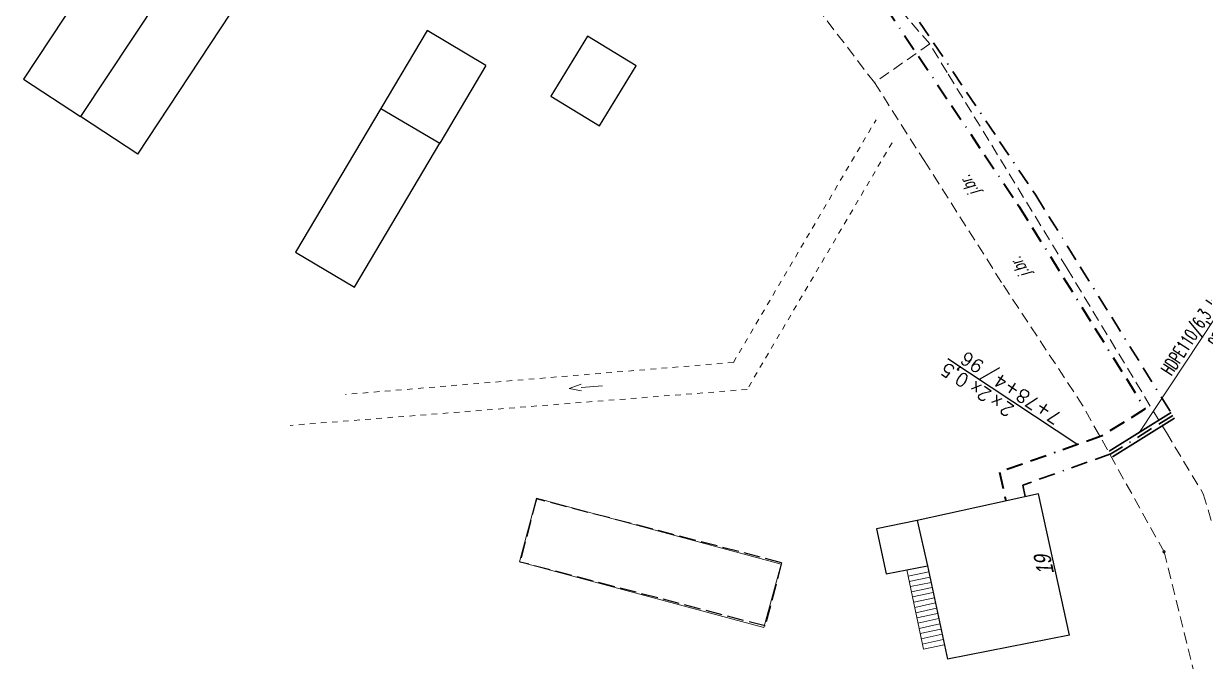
# Model space of a CAD drawing. Header units: millimetres. Extents: x 4848043 to 9699780, y 5827542 to 11659147.
# Drawn here: x 4850162.8 to 4850269.1, y 5828121.3 to 5828178.8 of the extents above; entities that cross this region are included whole.
import ezdxf
from ezdxf.enums import TextEntityAlignment as Align

# ---------------------------------------------------------------- set-up
doc = ezdxf.new("R2010")
doc.units = ezdxf.units.MM
doc.header["$MEASUREMENT"] = 0
for name, pattern in [('0', [0]), ('BORDER', [1.75, 0.5, -0.25, 0.5, -0.25, 0, -0.25]), ('BUD', [0]), ('KOC', [2, 1.5, -0.5]), ('KOR', [1, 0.5, -0.5]), ('KOU', [1.5, 1, -0.5]), ('SCH', [0])]:
    doc.linetypes.add(name, pattern=pattern)
doc.layers.get('0').update_dxf_attribs({"lineweight": 18})
for name, color, linetype, lineweight in [('EADTD_T_0', 7, '0', 18), ('EBTPO_L_6', 9, '0', 18), ('EBUPP_L_3', 6, '0', 25), ('EUZPU_L_3', 250, 'KOR', 18), ('SDROK_T_0', 250, '0', 18), ('SDRPK_L_1', 7, 'KOU', 18), ('SZWOW_T_2', 7, '0', 18), ('TEL kable doziemne proj.', 32, 'BORDER', 30), ('TEL rury', 6, 'Continuous', 30), ('TEL rury opis', 6, 'Continuous', 20), ('TES kable doziemne proj.', 4, 'BORDER', 40)]:
    doc.layers.add(name, color=color, linetype=linetype, lineweight=lineweight)
doc.layers.add('TES opisy kabli abon.', color=30, linetype='Continuous')
doc.layers.add('TES opisy kabli rozdz.', color=30, linetype='Continuous')
doc.styles.add('ROMANS', font='simplex.shx')
doc.styles.add('SIMPLEX', font='simplex.shx', dxfattribs={"width": 0.8, "height": 1.5})
doc.styles.get("Standard").update_dxf_attribs({"font": 'txt', "width": 0.8, "oblique": 15})

# ---------------------------------------------------------------- blocks, each defined once
blk = doc.blocks.new('KCI')
at = {"color": 0}
for p, q in [((0, 0), (1.585, 0)), ((1.585, 0.25), (2.5, 0)), ((1.585, -0.25), (2.5, 0))]:
    blk.add_line(p, q, dxfattribs=at)
blk = doc.blocks.new('WSU')
at = {"color": 0}
blk.add_circle((0, 0), 0.09, dxfattribs=at)
blk = doc.blocks.new('KB-IWP')
at = {"style": 'SIMPLEX'}
for p in [(-1.218, 0.25), (0.637, 0.25)]:
    blk.add_text('x', height=1, dxfattribs=at).set_placement(p, align=Align.RIGHT)
for tag, p in [('POJ-KAB', (-2.134, 0.25)), ('DL-KAB', (-0.618, -1.25))]:
    blk.add_attdef(tag, text='', height=1, dxfattribs=at).set_placement(p, align=Align.RIGHT)
for tag, p in [('KONS-KAB', (-0.519, 0.25)), ('SR-ZYL', (2.116, 0.25)), ('SEP', (-0.022, -1.25))]:
    blk.add_attdef(tag, text='', height=1, dxfattribs=at).set_placement(p, align=Align.CENTER)
at = {"style": 'SIMPLEX', "flags": 1}
blk.add_attdef('TYP-KAB', text='', height=0.5, dxfattribs=at).set_placement((-6.017, 0.25), align=Align.RIGHT)
blk.add_attdef('REJ-SZAF', (6.387, 0.25), '', height=0.5, dxfattribs=at)
at = {"style": 'SIMPLEX'}
blk.add_attdef('DL-MON', (0.697, -1.25), '', height=1, dxfattribs=at)
blk = doc.blocks.new('OB')
at = {"style": 'ROMANS', "width": 0.6}
blk.add_text('l=', height=2, dxfattribs=at).set_placement((9.86, 0.18))
for tag, p in [('OB_TYP', (8.68, 0.18)), ('OB_SW', (11.54, -2.76))]:
    blk.add_attdef(tag, text='', height=2, dxfattribs=at).set_placement(p, align=Align.RIGHT)
blk.add_attdef('OB_DL', (11.91, 0.18), '', height=2, dxfattribs=at)

msp = doc.modelspace()

# ---------------------------------------------------------------- linework, layer by layer
at = {"layer": 'EBTPO_L_6', "linetype": 'SCH'}
for p, q in [((4850243.8, 5828122.42), (4850242.32, 5828129.59)), ((4850243.8, 5828122.42), (4850242.32, 5828129.59)), ((4850242.44, 5828129.01), (4850244.3, 5828129.39)), ((4850242.44, 5828129.01), (4850244.3, 5828129.39)), ((4850242.53, 5828128.54), (4850244.4, 5828128.92)), ((4850242.53, 5828128.54), (4850244.4, 5828128.92)), ((4850242.63, 5828128.07), (4850244.5, 5828128.45)), ((4850242.63, 5828128.07), (4850244.5, 5828128.45)), ((4850242.73, 5828127.6), (4850244.59, 5828127.98)), ((4850242.73, 5828127.6), (4850244.59, 5828127.98)), ((4850242.83, 5828127.13), (4850244.69, 5828127.53)), ((4850242.83, 5828127.13), (4850244.69, 5828127.53)), ((4850242.93, 5828126.66), (4850244.79, 5828127.06)), ((4850242.93, 5828126.66), (4850244.79, 5828127.06)), ((4850243.03, 5828126.19), (4850244.89, 5828126.59)), ((4850243.03, 5828126.19), (4850244.89, 5828126.59)), ((4850243.11, 5828125.71), (4850244.99, 5828126.12)), ((4850243.11, 5828125.71), (4850244.99, 5828126.12)), ((4850243.21, 5828125.24), (4850245.09, 5828125.65)), ((4850243.21, 5828125.24), (4850245.09, 5828125.65)), ((4850243.31, 5828124.77), (4850245.19, 5828125.18)), ((4850243.31, 5828124.77), (4850245.19, 5828125.18)), ((4850243.41, 5828124.3), (4850245.29, 5828124.71)), ((4850243.41, 5828124.3), (4850245.29, 5828124.71)), ((4850243.51, 5828123.83), (4850245.39, 5828124.24)), ((4850243.51, 5828123.83), (4850245.39, 5828124.24)), ((4850243.6, 5828123.36), (4850245.49, 5828123.77)), ((4850243.6, 5828123.36), (4850245.49, 5828123.77)), ((4850243.7, 5828122.89), (4850245.59, 5828123.3)), ((4850243.7, 5828122.89), (4850245.59, 5828123.3)), ((4850245.69, 5828122.83), (4850243.8, 5828122.42)), ((4850245.69, 5828122.83), (4850243.8, 5828122.42))]:
    msp.add_line(p, q, dxfattribs=at)
at = {"layer": 'EBUPP_L_3', "linetype": '0'}
for p, q in [((4850172.87, 5828189.09), (4850162.77, 5828173.8)), ((4850178.01, 5828185.71), (4850167.9, 5828170.42)), ((4850173.04, 5828167.02), (4850183.14, 5828182.33)), ((4850199.1, 5828178.18), (4850194.93, 5828171.15)), ((4850204.41, 5828175.03), (4850199.1, 5828178.18)), ((4850213.54, 5828177.67), (4850210.24, 5828172.25)), ((4850217.95, 5828174.99), (4850213.54, 5828177.67)), ((4850204.41, 5828175.03), (4850200.24, 5828168.01)), ((4850214.64, 5828169.57), (4850217.95, 5828174.99)), ((4850162.77, 5828173.8), (4850167.9, 5828170.42)), ((4850210.24, 5828172.25), (4850214.64, 5828169.57)), ((4850194.93, 5828171.15), (4850187.25, 5828158.2)), ((4850194.93, 5828171.15), (4850200.24, 5828168.01)), ((4850173.04, 5828167.02), (4850167.9, 5828170.42)), ((4850192.56, 5828155.05), (4850200.24, 5828168.01)), ((4850187.25, 5828158.2), (4850192.56, 5828155.05)), ((4850254.16, 5828136.43), (4850243.23, 5828134.02)), ((4850256.95, 5828123.68), (4850254.16, 5828136.43)), ((4850243.23, 5828134.02), (4850239.58, 5828133.26)), ((4850243.23, 5828134.02), (4850244.17, 5828129.95)), ((4850239.58, 5828133.26), (4850240.45, 5828129.22)), ((4850240.45, 5828129.22), (4850244.17, 5828129.95)), ((4850244.17, 5828129.95), (4850245.97, 5828121.54)), ((4850256.95, 5828123.68), (4850245.97, 5828121.54)), ((4850245.97, 5828121.54), (4850245.97, 5828121.54))]:
    msp.add_line(p, q, dxfattribs=at)
at = {"layer": 'EBUPP_L_3', "linetype": 'BUD', "lineweight": 20}
for p, q in [((4850213.54, 5828177.67), (4850210.24, 5828172.25)), ((4850217.95, 5828174.99), (4850213.54, 5828177.67)), ((4850214.64, 5828169.57), (4850217.95, 5828174.99)), ((4850210.24, 5828172.25), (4850214.64, 5828169.57)), ((4850254.16, 5828136.43), (4850243.23, 5828134.02)), ((4850256.95, 5828123.68), (4850254.16, 5828136.43)), ((4850207.42, 5828130.3), (4850208.96, 5828136.03)), ((4850230.99, 5828130.08), (4850208.96, 5828136.03)), ((4850243.23, 5828134.02), (4850239.58, 5828133.26)), ((4850243.23, 5828134.02), (4850244.17, 5828129.95)), ((4850239.58, 5828133.26), (4850240.45, 5828129.22)), ((4850229.44, 5828124.37), (4850207.42, 5828130.3)), ((4850229.44, 5828124.37), (4850230.99, 5828130.08)), ((4850240.45, 5828129.22), (4850244.17, 5828129.95)), ((4850244.17, 5828129.95), (4850245.97, 5828121.54)), ((4850256.95, 5828123.68), (4850245.97, 5828121.54))]:
    msp.add_line(p, q, dxfattribs=at)
at = {"layer": 'EBUPP_L_3', "linetype": 'KOC'}
for p, q in [((4850208.96, 5828135.97), (4850207.48, 5828130.28)), ((4850231.04, 5828130.21), (4850208.96, 5828135.97)), ((4850229.55, 5828124.52), (4850207.48, 5828130.28)), ((4850231.04, 5828130.21), (4850229.55, 5828124.52))]:
    msp.add_line(p, q, dxfattribs=at)
at = {"layer": 'EBUPP_L_3', "linetype": 'BUD'}
msp.add_line((4850245.97, 5828121.54), (4850245.97, 5828121.54), dxfattribs=at)
at = {"layer": 'EUZPU_L_3', "linetype": 'KOR'}
for p, q in [((4850226.7, 5828148.27), (4850239.54, 5828170.13)), ((4850226.7, 5828148.27), (4850239.54, 5828170.13)), ((4850240.98, 5828168.06), (4850227.93, 5828145.83)), ((4850240.98, 5828168.06), (4850227.93, 5828145.83)), ((4850226.7, 5828148.27), (4850191.75, 5828145.38)), ((4850226.7, 5828148.27), (4850191.75, 5828145.38)), ((4850227.93, 5828145.83), (4850186.78, 5828142.59)), ((4850227.93, 5828145.83), (4850192.49, 5828143.04))]:
    msp.add_line(p, q, dxfattribs=at)
at = {"layer": 'SDRPK_L_1', "linetype": 'KOU'}
for p, q in [((4850244.38, 5828176.96), (4850233.42, 5828189.65)), ((4850244.38, 5828176.96), (4850233.42, 5828189.65)), ((4850239.39, 5828173.48), (4850234.15, 5828180.33)), ((4850239.39, 5828173.48), (4850234.15, 5828180.33)), ((4850244.38, 5828176.96), (4850239.39, 5828173.48)), ((4850244.38, 5828176.96), (4850239.39, 5828173.48)), ((4850245.94, 5828174.4), (4850244.38, 5828176.96)), ((4850245.94, 5828174.4), (4850244.38, 5828176.96)), ((4850256.74, 5828156.74), (4850245.94, 5828174.4)), ((4850256.74, 5828156.74), (4850245.94, 5828174.4)), ((4850239.39, 5828173.48), (4850243.88, 5828166.45)), ((4850239.39, 5828173.48), (4850243.88, 5828166.45)), ((4850243.88, 5828166.45), (4850251.01, 5828155.22)), ((4850243.88, 5828166.45), (4850251.01, 5828155.22)), ((4850256.74, 5828156.74), (4850265.69, 5828141.94)), ((4850251.01, 5828155.22), (4850258.17, 5828144.36)), ((4850251.01, 5828155.22), (4850258.17, 5828144.36)), ((4850265.48, 5828131.2), (4850258.17, 5828144.36)), ((4850265.69, 5828141.94), (4850269.01, 5828136.43)), ((4850269.01, 5828136.43), (4850270.33, 5828131.99)), ((4850265.48, 5828131.2), (4850269.05, 5828116.76))]:
    msp.add_line(p, q, dxfattribs=at)
at = {"layer": 'TEL kable doziemne proj.', "ltscale": 3}
for points in [[(4850224.48, 5828198.91), (4850232.41, 5828192.16), (4850237.51, 5828187.82), (4850253.92, 5828163.32), (4850266.27, 5828143.49), (4850260.69, 5828140.02)], [(4850260.69, 5828140.02), (4850252.76, 5828137.21), (4850252.98, 5828136.17)]]:
    msp.add_lwpolyline(points, dxfattribs=at)
at = {"layer": 'TEL rury'}
for p, q in [((4850266.11, 5828143.75), (4850260.53, 5828140.27)), ((4850266.43, 5828143.24), (4850260.85, 5828139.76))]:
    msp.add_line(p, q, dxfattribs=at)
at = {"layer": 'TEL rury opis'}
msp.add_line((4850263.26, 5828141.98), (4850272.53, 5828156), dxfattribs=at)
at = {"layer": 'TES kable doziemne proj.', "ltscale": 3}
msp.add_lwpolyline([(4850221.25, 5828192.33), (4850224.68, 5828196.37), (4850231.24, 5828190.79), (4850236.16, 5828186.61), (4850252.41, 5828162.34), (4850263.79, 5828144.07), (4850259.9, 5828141.65), (4850250.66, 5828138.37), (4850251.23, 5828135.79)], dxfattribs=at)
at = {"layer": 'TES opisy kabli rozdz.'}
msp.add_line((4850246, 5828148.62), (4850257.71, 5828140.87), dxfattribs=at)

# ---------------------------------------------------------------- block references
at = {"layer": 'SDROK_T_0', "xscale": 1.199999999763075, "yscale": 1.199999999763075, "zscale": 1.199999999763075, "rotation": 119.057236628765}
msp.add_blockref('WSU', (4850265.48, 5828131.2), dxfattribs=at)
at = {"layer": 'SZWOW_T_2'}
for xscale, yscale, zscale, rotation in [(1.199999999876392, 1.199999999876392, 1.199999999876392, 184.7272372019683), (1.200000000281783, 1.200000000281783, 1.200000000281783, 184.7272344648538)]:
    msp.add_blockref('KCI', (4850214.89, 5828146.17), dxfattribs=dict(at, xscale=xscale, yscale=yscale, zscale=zscale, rotation=rotation))
at = {"layer": 'TEL rury opis', "xscale": 0.6, "yscale": 0.6, "zscale": 0.6, "rotation": 56.52915817936901}
msp.add_blockref('OB', (4850267.01, 5828148.13), dxfattribs=at).add_auto_attribs({'OB_TYP': 'HDPE110/6,3', 'OB_DL': '6,0m', 'OB_SW': 'przecisk'})
at = {"layer": 'TES opisy kabli abon.', "linetype": 'Continuous', "xscale": 1.199999999727946, "yscale": 1.199999999727946, "zscale": 1.199999999727946, "rotation": 146.5291581803166}
msp.add_blockref('KB-IWP', (4850249.24, 5828146.48), dxfattribs=at).add_auto_attribs({'POJ-KAB': '2', 'KONS-KAB': '2', 'DL-KAB': '7+78+4', 'DL-MON': '96', 'SR-ZYL': '0,5', 'SEP': '/'})

# ---------------------------------------------------------------- texts
at = {"layer": 'EADTD_T_0', "insert": (4850255.42, 5828130.14), "char_height": 1.5, "width": 1.44, "attachment_point": 8, "rotation": 102.3896, "line_spacing_factor": 0.82}
msp.add_mtext('19', dxfattribs=at)
at = {"layer": 'SDROK_T_0', "insert": (4850248.1, 5828164.26), "char_height": 1.08, "attachment_point": 5, "rotation": 121.4309, "line_spacing_factor": 0.82}
msp.add_mtext('j.br.', dxfattribs=at)
at = {"layer": 'SDROK_T_0', "insert": (4850252.67, 5828156.9), "char_height": 1.08, "width": 3.024, "attachment_point": 5, "rotation": 121.4309, "line_spacing_factor": 0.82}
msp.add_mtext('j.br.', dxfattribs=at)

doc.saveas('drawing.dxf')
